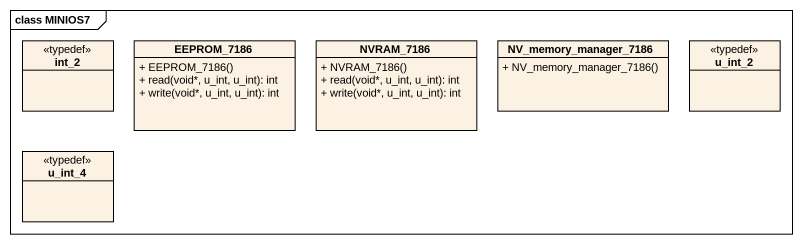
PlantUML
@startuml
mainframe class MINIOS7
hide circle
hide empty members
skinparam classAttributeIconSize 0
class int_2 <<typedef>>
class EEPROM_7186 {
  + EEPROM_7186()
  + read(void*, u_int, u_int): int
  + write(void*, u_int, u_int): int
}
class NVRAM_7186 {
  + NVRAM_7186()
  + read(void*, u_int, u_int): int
  + write(void*, u_int, u_int): int
}
class NV_memory_manager_7186 {
  + NV_memory_manager_7186()
}
class u_int_2 <<typedef>>
class u_int_4 <<typedef>>
@enduml
